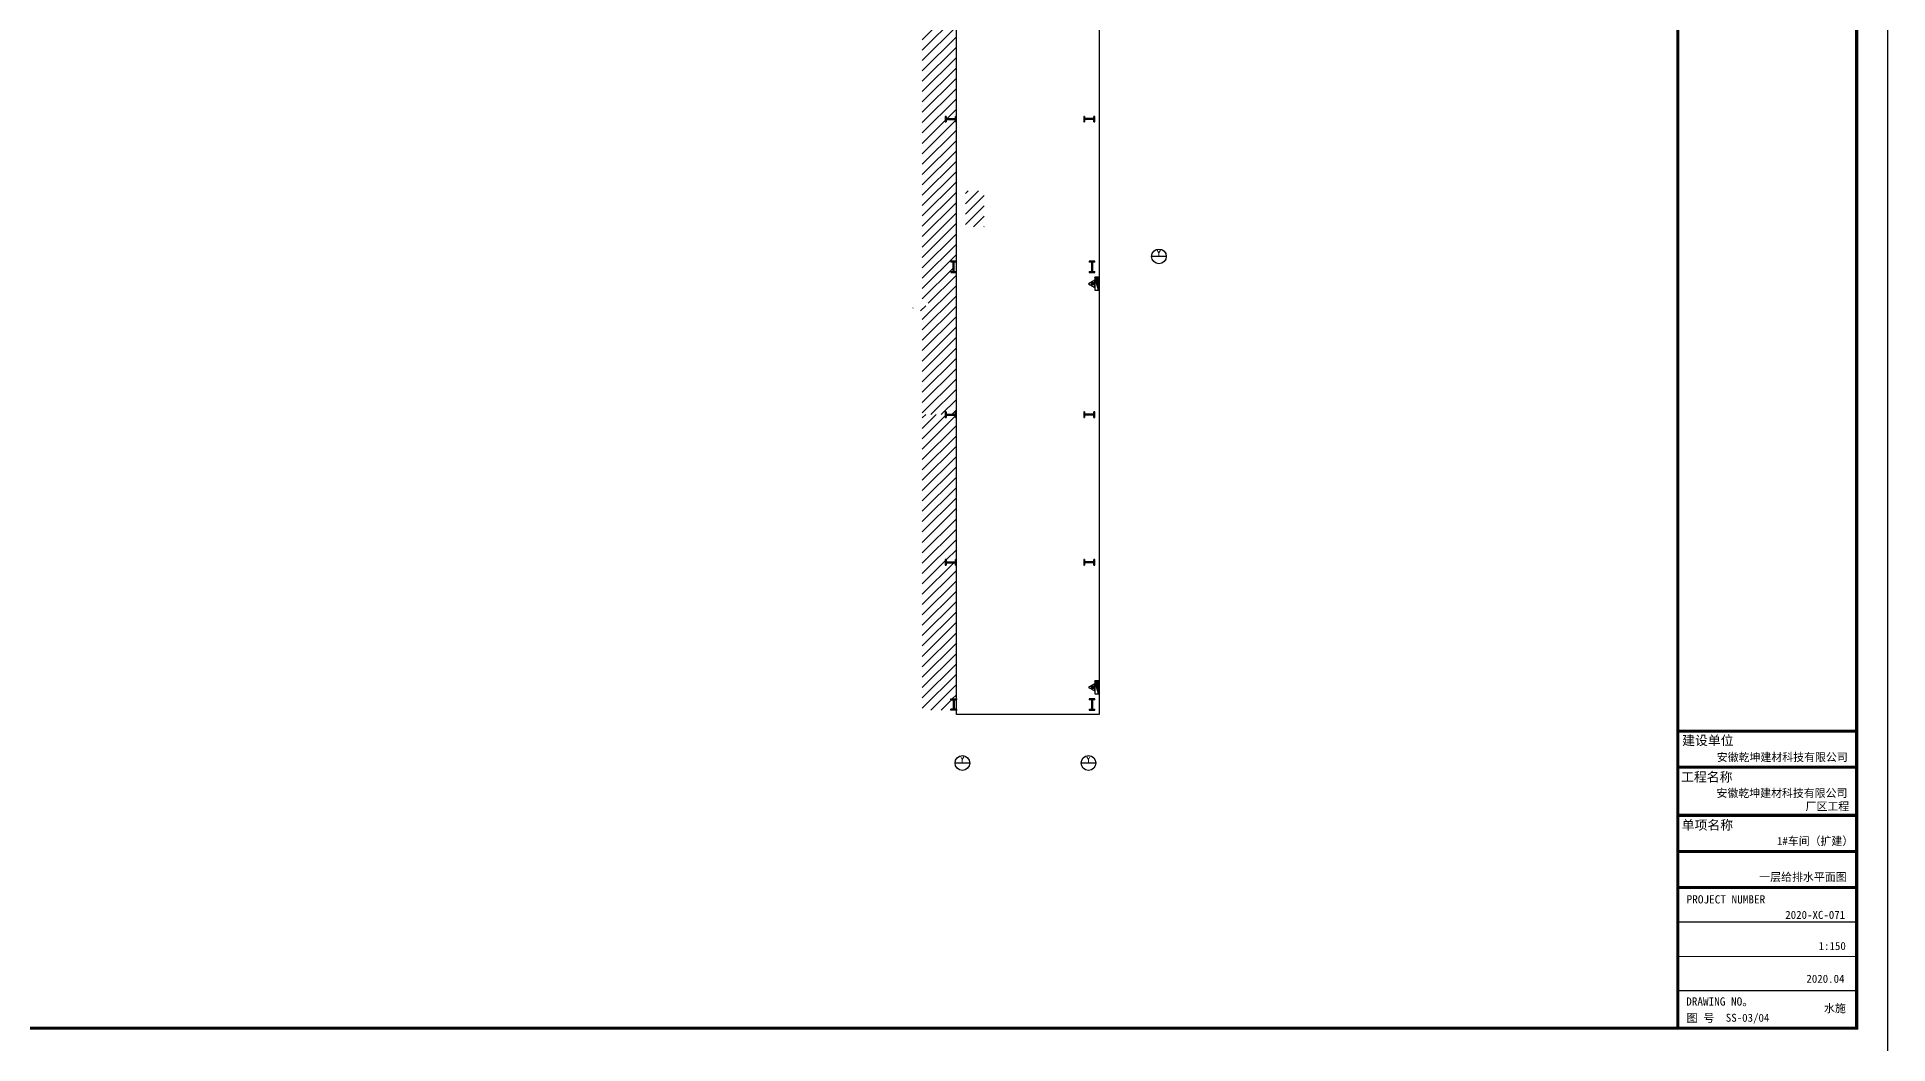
# Model space of a CAD drawing. Extents: x 4150464 to 4450492, y 483482 to 853422.
# Drawn here: x 4350147 to 4450418, y 627296 to 681826 of the extents above; entities that cross this region are included whole.
import ezdxf

# ---------------------------------------------------------------- set-up
doc = ezdxf.new("R2010")
doc.units = 0
doc.header["$LTSCALE"] = 1000
doc.header["$MEASUREMENT"] = 0
for name, color, linetype in [('0-排水标注', 7, 'Continuous'), ('COLUMN', 7, 'Continuous'), ('EQUIP_消火栓', 7, 'Continuous'), ('EQUIP_消防', 7, 'Continuous'), ('PUB_TEXT', 7, 'Continuous'), ('PUB_TITLE', 4, 'Continuous'), ('VPIPE-消防', 1, 'TG_XH'), ('图框', 7, 'Continuous'), ('钢柱', 7, 'Continuous')]:
    doc.layers.add(name, color=color, linetype=linetype)
doc.styles.add('_HZTXT', font='txt.shx', dxfattribs={"width": 0.8, "bigfont": 'hztxt.shx'})
doc.styles.add('TG_LINETYPE', font='SIMPLEX', dxfattribs={"width": 0.8, "height": 3, "bigfont": 'HZTXT'})
doc.styles.add('黑体', font='simhei.ttf')
doc.linetypes.add('TG_XH', pattern='A,2,-0.6,["XH",TG_LINETYPE,S=0.1,R=0,X=-0.52,Y=-0.15],0', length=2.6)
pattern_1 = [(45, (819536, 867522.56), (-280.633004, 280.633004), [])]

# ---------------------------------------------------------------- blocks, each defined once
blk = doc.blocks.new('A$C23043752')
at = {"layer": 'COLUMN'}
blk.add_hatch(color=256, dxfattribs=at).paths.add_polyline_path([(0, 600), (0, 550), (125, 550), (125, 50), (0, 50), (0, 0), (300, 0), (300, 50), (175, 50), (175, 550), (300, 550), (300, 600)])
for p, q in [((0, 600), (0, 550)), ((300, 600), (0, 600)), ((125, 550), (0, 550)), ((0, 50), (125, 50)), ((0, 50), (0, 0)), ((0, 0), (300, 0)), ((125, 550), (125, 50)), ((175, 550), (175, 50)), ((300, 550), (175, 550)), ((175, 50), (300, 50)), ((300, 550), (300, 600)), ((300, 0), (300, 50))]:
    blk.add_line(p, q, dxfattribs=at)
blk = doc.blocks.new('A$C2E6C69CD')
at = {"layer": 'COLUMN', "xscale": -1, "rotation": 359.9999999999998}
blk.add_blockref('A$C23043752', (300, 0), dxfattribs=at)
blk.add_blockref('A$C23043752', (300, 0), dxfattribs=at)
blk = doc.blocks.new('A$C6F9B7E11')
blk.add_blockref('A$C2E6C69CD', (0, 0))
blk = doc.blocks.new('$ATTACHMENT$00000214')
h = blk.add_hatch()
h.set_pattern_fill('ANSI31', color=256, scale=200, style=0)
h.set_pattern_definition([(45, (-38543.802, -6842.639), (-17.67767, 17.67767), [])])
h.paths.add_polyline_path([(-65, 2), (65, 2), (65, -128), (-65, -128)])
for points in [[(0, 172), (-198, -172), (198, -172)], [(-65, 2), (65, 2), (65, -128), (-65, -128)]]:
    blk.add_lwpolyline(points, close=True)
blk = doc.blocks.new('$TwtSys$00000434')
for p, q in [((-0.5, 0.5), (-0.5, -0.5)), ((-0.5, -0.5), (0.5, 0.5)), ((0.5, 0.5), (-0.5, 0.5)), ((0.5, -0.5), (0.5, 0.5)), ((-0.5, -0.5), (0.5, -0.5))]:
    blk.add_line(p, q)
blk.add_solid([(0.5, -0.5), (0.5, 0.5), (-0.5, -0.5)])
blk = doc.blocks.new('xhs')
at = {"layer": 'EQUIP_消火栓', "xscale": 700.0000000000026, "yscale": 200, "zscale": 700, "rotation": 359.9999949910357}
blk.add_blockref('$TwtSys$00000434', (4416311, -1410339), dxfattribs=at)
at = {"layer": 'EQUIP_消防'}
blk.add_blockref('$ATTACHMENT$00000214', (4416311, -1410067), dxfattribs=at)

msp = doc.modelspace()

# ---------------------------------------------------------------- hatches: boundary and pattern name
h = msp.add_hatch()
h.set_pattern_fill('ANSI31', color=253, scale=250, style=0)
h.set_pattern_definition([(45, (0, 0), (-280.633004, 280.633004), [])])
h.paths.add_polyline_path([(4399949, 653231), (4399899, 653231), (4399899, 653356), (4399399, 653356), (4399399, 653231), (4399349, 653231), (4399349, 653381), (4398105, 653381), (4398105, 645381), (4399649, 645381), (4399649, 645431), (4399774, 645431), (4399774, 645931), (4399649, 645931), (4399649, 645981), (4399949, 645981)])
h.paths.add_polyline_path([(4399766, 645619, -1), (4399616, 645619, -1)], flags=16)
h.paths.add_polyline_path([(4277629, 693381), (4272599, 693381), (4272599, 693331), (4272474, 693331), (4272474, 692831), (4272599, 692831), (4272599, 692781), (4272299, 692781), (4272299, 690610), (4277629, 690610)])
h.paths.add_polyline_path([(4272546, 693144, -1), (4272696, 693144, -1)], flags=16)
h.paths.add_polyline_path([(4283079, 693381), (4279949, 693381), (4279949, 693331), (4279824, 693331), (4279824, 692831), (4279949, 692831), (4279949, 692781), (4279649, 692781), (4279649, 692831), (4279774, 692831), (4279774, 693331), (4279649, 693331), (4279649, 693381), (4277629, 693381), (4277629, 690610), (4283079, 690610)])
h.paths.add_polyline_path([(4399949, 661231), (4399899, 661231), (4399899, 661356), (4399399, 661356), (4399399, 661231), (4399349, 661231), (4399349, 661381), (4398105, 661381), (4398105, 653381), (4399349, 653381), (4399349, 653531), (4399399, 653531), (4399399, 653406), (4399899, 653406), (4399899, 653531), (4399949, 653531), (4399949, 655881), (4399949, 658881)])
h.paths.add_polyline_path([(4282853, 692239), (4284546, 692239), (4284546, 692909), (4282853, 692909)], flags=9)
h = msp.add_hatch()
h.set_pattern_fill('ANSI31', color=253, scale=250, angle=360, style=0)
h.set_pattern_definition(pattern_1)
h.paths.add_polyline_path([(4399949, 674881), (4399949, 677231), (4399899, 677231), (4399899, 677356), (4399399, 677356), (4399399, 677231), (4399349, 677231), (4399349, 677381), (4398105, 677381), (4398105, 669381), (4399774, 669381), (4399774, 669631), (4399649, 669631), (4399649, 669681), (4399949, 669681), (4399949, 671881)])
h.paths.add_polyline_path([(4399949, 669081), (4399649, 669081), (4399649, 669131), (4399774, 669131), (4399774, 669381), (4398105, 669381), (4398105, 667527), (4398630, 667336), (4397580, 667151), (4398105, 666965), (4398105, 661381), (4399349, 661381), (4399349, 661531), (4399399, 661531), (4399399, 661406), (4399899, 661406), (4399899, 661531), (4399949, 661531), (4399949, 663881), (4399949, 666881)])
h.paths.add_polyline_path([(4399949, 685231), (4399899, 685231), (4399899, 685356), (4399399, 685356), (4399399, 685231), (4399349, 685231), (4399349, 685381), (4398105, 685381), (4398105, 677381), (4399349, 677381), (4399349, 677531), (4399399, 677531), (4399399, 677406), (4399899, 677406), (4399899, 677531), (4399949, 677531), (4399949, 678881)])
h = msp.add_hatch()
h.set_pattern_fill('ANSI31', color=253, scale=250, angle=360, style=0)
h.set_pattern_definition(pattern_1)
h.paths.add_polyline_path([(4401458, 671542), (4401458, 673502), (4400438, 673502), (4400438, 671542)])

# ---------------------------------------------------------------- linework, layer by layer
for p, q in [((4439028, 644238), (4448546, 644238)), ((4439028, 644238), (4448546, 644238)), ((4439028, 642283), (4448549, 642283)), ((4439028, 642283), (4448549, 642283)), ((4439028, 639677), (4448583, 639677)), ((4439028, 639677), (4448583, 639677)), ((4439028, 637722), (4448583, 637722)), ((4439028, 637722), (4448583, 637722))]:
    msp.add_line(p, q)
at = {"color": 253}
msp.add_lwpolyline([(4272059, 752841), (4407689, 752841), (4407689, 645141), (4399949, 645141), (4399949, 693381), (4272059, 693381), (4272059, 752841)], dxfattribs=at)
at = {"layer": '0-排水标注'}
for p, q in [((4411323, 669945), (4410523, 669945)), ((4400680, 642511), (4399880, 642511)), ((4407510, 642511), (4406710, 642511))]:
    msp.add_line(p, q, dxfattribs=at)
for centre in [(4410922, 669945), (4400279, 642511), (4407109, 642511)]:
    msp.add_circle(centre, 400, dxfattribs=at)
at = {"layer": 'PUB_TITLE'}
msp.add_lwpolyline([(4248288, 626452), (4450418, 626452), (4450418, 769422), (4248288, 769422)], close=True, dxfattribs=at)
msp.add_lwpolyline([(4248288, 626452), (4450418, 626452), (4450418, 769422), (4248288, 769422)], close=True, dxfattribs=at)
at = {"layer": 'PUB_TITLE', "const_width": 170}
msp.add_lwpolyline([(4252538, 628152), (4448718, 628152), (4448718, 767722), (4252538, 767722)], close=True, dxfattribs=at)
msp.add_lwpolyline([(4252538, 628152), (4448718, 628152), (4448718, 767722), (4252538, 767722)], close=True, dxfattribs=at)
at = {"layer": '图框', "color": 4}
msp.add_line((4439028, 767722), (4439028, 628152), dxfattribs=at)
msp.add_line((4439028, 767722), (4439028, 628152), dxfattribs=at)
at = {"layer": '图框', "color": 0}
for p, q in [((4439028, 644238), (4448681, 644238)), ((4439028, 644238), (4448681, 644238)), ((4439028, 635767), (4448718, 635767)), ((4439028, 635767), (4448718, 635767))]:
    msp.add_line(p, q, dxfattribs=at)
at = {"layer": '图框', "color": 4}
for points, const_width in [([(4439028, 767722), (4439028, 628152)], 168), ([(4439028, 767722), (4439028, 628152)], 168), ([(4439028, 644238), (4448681, 644238)], 169), ([(4439028, 644238), (4448681, 644238)], 169), ([(4439028, 642283), (4448684, 642283)], 169), ([(4439028, 642283), (4448684, 642283)], 169), ([(4439028, 639677), (4448718, 639677)], 169), ([(4439028, 639677), (4448718, 639677)], 169), ([(4439028, 637722), (4448718, 637722)], 169), ([(4439028, 637722), (4448718, 637722)], 169), ([(4439028, 635767), (4448718, 635767)], 169), ([(4439028, 635767), (4448718, 635767)], 169), ([(4439028, 633899), (4448718, 633899)], 68.6), ([(4439028, 633899), (4448718, 633899)], 68.6), ([(4439028, 632034), (4448718, 632034)], 68.6), ([(4439028, 632034), (4448718, 632034)], 68.6), ([(4439028, 630184), (4448718, 630184)], 68.6), ([(4439028, 630184), (4448718, 630184)], 68.6)]:
    msp.add_lwpolyline(points, dxfattribs=dict(at, const_width=const_width))
at = {"layer": '图框', "color": 4, "const_width": 168}
msp.add_lwpolyline([(4439028, 767722), (4448718, 767722), (4448718, 628152), (4439028, 628152)], close=True, dxfattribs=at)
msp.add_lwpolyline([(4439028, 767722), (4448718, 767722), (4448718, 628152), (4439028, 628152)], close=True, dxfattribs=at)
at = {"layer": '图框', "color": 0, "const_width": 68.6}
for points in [[(4439028, 644238), (4448681, 644238)], [(4439028, 644238), (4448681, 644238)], [(4439028, 635767), (4448718, 635767)], [(4439028, 635767), (4448718, 635767)]]:
    msp.add_lwpolyline(points, dxfattribs=at)

# ---------------------------------------------------------------- block references
at = {"layer": 'VPIPE-消防', "color": 253, "rotation": 90}
for p in [(2997211, -3747847), (2997211, -3769702)]:
    msp.add_blockref('xhs', p, dxfattribs=at)
at = {"layer": '钢柱', "color": 253, "ltscale": 1000, "xscale": -1}
for p, rotation in [((4399949, 677531), 90), ((4406849, 677231), 270), ((4399649, 669681), 180), ((4399949, 661531), 90), ((4406849, 661231), 270), ((4399949, 653531), 90), ((4406849, 653231), 270)]:
    msp.add_blockref('A$C6F9B7E11', p, dxfattribs=dict(at, rotation=rotation))
for p in [(4407449, 669081), (4407449, 645381)]:
    msp.add_blockref('A$C6F9B7E11', p, dxfattribs=at)
at = {"layer": '钢柱', "color": 253, "ltscale": 1000}
msp.add_blockref('A$C6F9B7E11', (4399649, 645381), dxfattribs=at)

# ---------------------------------------------------------------- texts
at = {"layer": '0-排水标注', "style": '_HZTXT', "width": 0.8}
for p in [(4410816, 669980), (4400173, 642546), (4407004, 642546)]:
    msp.add_text('Y', height=300, rotation=360, dxfattribs=at).set_placement(p)
at = {"layer": 'PUB_TEXT', "style": '黑体'}
for s, p in [('安徽乾坤建材科技有限公司', (4441143, 642607)), ('安徽乾坤建材科技有限公司', (4441143, 642607)), ('安徽乾坤建材科技有限公司', (4441127, 640663)), ('安徽乾坤建材科技有限公司', (4441127, 640663)), ('厂区工程', (4445952, 639946)), ('厂区工程', (4445952, 639946)), ('1#车间（扩建）', (4444401, 638071)), ('1#车间（扩建）', (4444401, 638071)), ('一层给排水平面图', (4443446, 636120)), ('2020-XC-071', (4444853, 634070)), ('2020-XC-071', (4444853, 634070)), ('1:150', (4446659, 632385)), ('1:150', (4446659, 632385)), ('2020.04', (4445997, 630610)), ('SS-03/04', (4441633, 628499)), ('水施', (4446952, 629010))]:
    msp.add_text(s, height=433.5, dxfattribs=at).set_placement(p)
at = {"layer": '图框', "color": 4, "style": '黑体'}
for s, height, p in [('建设单位', 510, (4439268, 643479)), ('建设单位', 510, (4439268, 643479)), ('工程名称', 510, (4439211, 641504)), ('工程名称', 510, (4439211, 641504)), ('单项名称', 510, (4439245, 638898)), ('单项名称', 510, (4439245, 638898)), ('DRAWING NO。', 447, (4439484, 629374)), ('DRAWING NO。', 447, (4439484, 629374)), ('图 号', 447, (4439499, 628482)), ('图 号', 447, (4439499, 628482))]:
    msp.add_text(s, height=height, dxfattribs=at).set_placement(p)
at = {"layer": '图框', "color": 0, "style": '黑体'}
msp.add_text('PROJECT NUMBER', height=447, dxfattribs=at).set_placement((4439511, 634905))
msp.add_text('PROJECT NUMBER', height=447, dxfattribs=at).set_placement((4439511, 634905))

doc.saveas('drawing.dxf')
